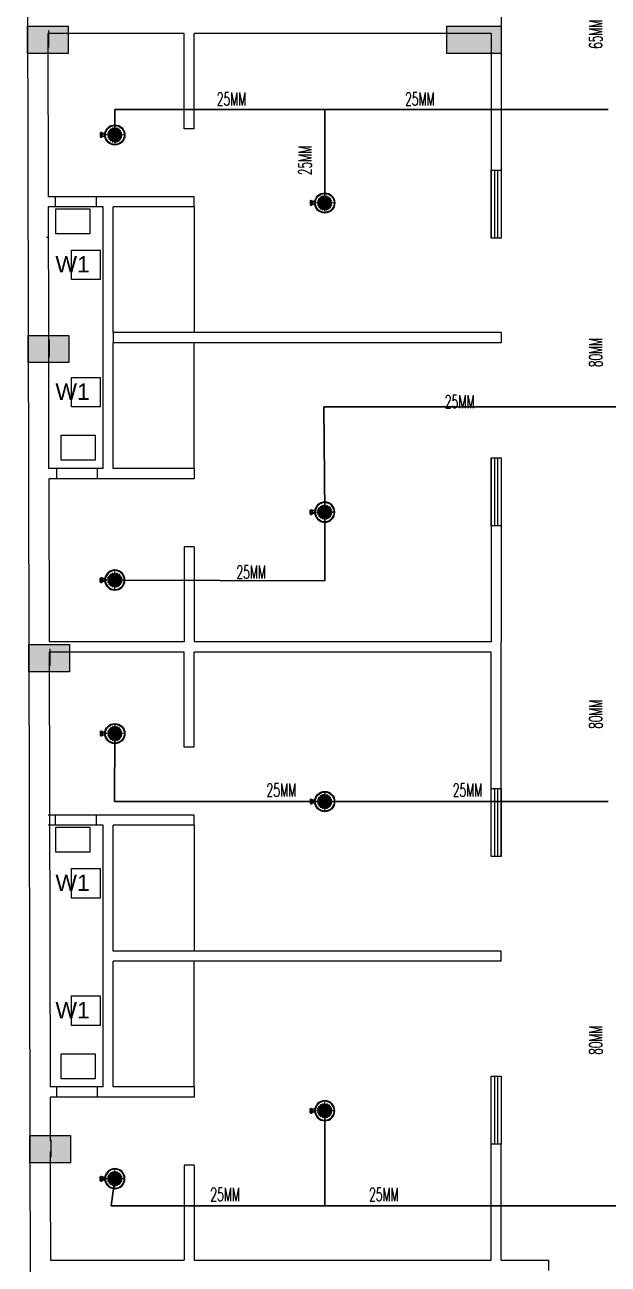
# Model space of a CAD drawing. Header units: inches. Extents: x 1162 to 4924, y 863 to 3182.
# Drawn here: x 2823 to 3081, y 2021 to 2568 of the extents above; entities that cross this region are included whole.
import ezdxf

# ---------------------------------------------------------------- set-up
doc = ezdxf.new("R2010")
doc.units = ezdxf.units.IN
doc.header["$MEASUREMENT"] = 0
doc.linetypes.add('CENTER', pattern=[2, 1.25, -0.25, 0.25, -0.25])
for name, color, linetype in [('DIM', 5, 'Continuous'), ('FATTN', 241, 'Continuous'), ('FITTING-FF-VISION', 1, 'Continuous'), ('SPR-3', 2, 'Continuous')]:
    doc.layers.add(name, color=color, linetype=linetype)
doc.layers.add('FIRE PIPE 100 MM', color=10, linetype='Continuous', lineweight=30)
doc.styles.get("Standard").update_dxf_attribs({"font": 'arial.ttf'})
doc.styles.add('TXT2', font='romans.shx', dxfattribs={"width": 0.75, "height": 200})

# ---------------------------------------------------------------- blocks, each defined once
blk = doc.blocks.new('A$C55C7537F')
at = {"ltscale": 0.5}
blk.add_lwpolyline([(0, 12.72), (14.97, 12.72), (14.97, 1.68), (0, 1.68)], close=True, dxfattribs=at)
blk = doc.blocks.new('GR')
at = {"lineweight": -2, "ltscale": 0.5}
h = blk.add_hatch(color=6, dxfattribs=at)
h.dxf.hatch_style = 1
h.paths.add_polyline_path([(-1050868.59, -332877.55), (-1050850.59, -332877.55), (-1050850.59, -332889.55), (-1050868.59, -332889.55)])
h = blk.add_hatch(color=6, dxfattribs=at)
h.dxf.hatch_style = 1
h.paths.add_polyline_path([(-1050659.47, -332889.55), (-1050659.47, -332877.55), (-1050683.47, -332877.55), (-1050683.47, -332889.55)])
h = blk.add_hatch(color=6, dxfattribs=at)
h.dxf.hatch_style = 1
h.paths.add_polyline_path([(-1050868.3, -333014.05), (-1050850.3, -333014.05), (-1050850.3, -333026.05), (-1050868.3, -333026.05)])
h = blk.add_hatch(color=6, dxfattribs=at)
h.dxf.hatch_style = 1
h.paths.add_polyline_path([(-1050868.04, -333150.55), (-1050850.04, -333150.55), (-1050850.04, -333162.55), (-1050868.04, -333162.55)])
h = blk.add_hatch(color=6, dxfattribs=at)
h.dxf.hatch_style = 1
h.paths.add_polyline_path([(-1050867.57, -333367.28), (-1050849.57, -333367.28), (-1050849.57, -333379.28), (-1050867.57, -333379.28)])
for p, q in [((-1050859.3, -332879.45, -0.03), (-1050859.28, -332886.95, -0.03)), ((-1050859.02, -333015.95, -0.03), (-1050859, -333023.45, -0.03)), ((-1050858.75, -333152.45, -0.03), (-1050858.73, -333159.95, -0.03)), ((-1050858.29, -333369.18, -0.03), (-1050858.27, -333376.68, -0.03))]:
    blk.add_line(p, q, dxfattribs=at)
at = {"color": 6, "lineweight": -2, "ltscale": 0.5}
for points, elevation in [([(-1050868.59, -332877.55), (-1050850.59, -332877.55), (-1050850.59, -332889.55), (-1050868.59, -332889.55)], -0.01), ([(-1050659.47, -332877.55), (-1050659.47, -332889.55), (-1050683.47, -332889.55), (-1050683.47, -332877.55)], 0), ([(-1050868.3, -333014.05), (-1050850.3, -333014.05), (-1050850.3, -333026.05), (-1050868.3, -333026.05)], -0.01), ([(-1050868.04, -333150.55), (-1050850.04, -333150.55), (-1050850.04, -333162.55), (-1050868.04, -333162.55)], -0.01), ([(-1050867.57, -333367.28), (-1050849.57, -333367.28), (-1050849.57, -333379.28), (-1050867.57, -333379.28)], -0.01)]:
    blk.add_lwpolyline(points, close=True, dxfattribs=dict(at, elevation=elevation))
blk = doc.blocks.new('WEWEQEWEE')
at = {"layer": 'FATTN', "color": 1}
for p, q in [((-232117, 57486, 0), (-232120, 57480, 0)), ((-232120, 57475, 0), (-232120, 57480, 0)), ((-232120, 57480, 0), (-232110, 57480, 0)), ((-232120, 57475, 0), (-232120, 57470, 0)), ((-232117, 57464, 0), (-232120, 57470, 0)), ((-232110, 57470, 0), (-232120, 57470, 0)), ((-232076, 57486, 0), (-232117, 57486, 0)), ((-232117, 57464, 0), (-232076, 57464, 0)), ((-232110, 57486, 0), (-232110, 57464, 0)), ((-232110, 57483, 0), (-232105, 57483, 0)), ((-232110, 57467, 0), (-232105, 57467, 0)), ((-232105, 57486, 0), (-232105, 57464, 0)), ((-232088, 57486, 0), (-232088, 57464, 0)), ((-232083, 57483, 0), (-232088, 57483, 0)), ((-232083, 57467, 0), (-232088, 57467, 0)), ((-232083, 57486, 0), (-232083, 57464, 0)), ((-232074, 57480, 0), (-232083, 57480, 0)), ((-232083, 57470, 0), (-232074, 57470, 0)), ((-232076, 57486, 0), (-232074, 57480, 0)), ((-232076, 57464, 0), (-232074, 57470, 0)), ((-232074, 57475, 0), (-232074, 57480, 0)), ((-232074, 57475, 0), (-232074, 57470, 0))]:
    blk.add_line(p, q, dxfattribs=at)
at = {"layer": 'FATTN', "color": 8, "linetype": 'CENTER'}
for p, q in [((-232111, 57480, 0), (-232111, 57480, 0)), ((-232111, 57470, 0), (-232111, 57480, 0)), ((-232111, 57470, 0), (-232111, 57470, 0)), ((-232110, 57478, 0), (-232110, 57472, 0)), ((-232105, 57477, 0), (-232088, 57477, 0)), ((-232105, 57477, 0), (-232088, 57477, 0)), ((-232105, 57473, 0), (-232088, 57473, 0)), ((-232105, 57473, 0), (-232088, 57473, 0)), ((-232093, 57473, 0), (-232093, 57477, 0)), ((-232093, 57475, 0), (-232092, 57477, 0)), ((-232092, 57473, 0), (-232091, 57477, 0)), ((-232091, 57473, 0), (-232090, 57477, 0)), ((-232090, 57473, 0), (-232089, 57477, 0)), ((-232089, 57473, 0), (-232088, 57475, 0)), ((-232080, 57479, 0), (-232083, 57479, 0)), ((-232083, 57478, 0), (-232083, 57477, 0)), ((-232083, 57477, 0), (-232083, 57473, 0)), ((-232080, 57477, 0), (-232083, 57477, 0)), ((-232080, 57473, 0), (-232083, 57473, 0)), ((-232083, 57473, 0), (-232083, 57472, 0)), ((-232083, 57471, 0), (-232080, 57471, 0)), ((-232080, 57472, 0), (-232080, 57478, 0)), ((-232080, 57473, 0), (-232079, 57477, 0)), ((-232080, 57477, 0), (-232076, 57477, 0)), ((-232080, 57477, 0), (-232075, 57477, 0)), ((-232080, 57473, 0), (-232075, 57473, 0)), ((-232080, 57473, 0), (-232076, 57473, 0)), ((-232079, 57473, 0), (-232078, 57477, 0)), ((-232077, 57473, 0), (-232077, 57477, 0)), ((-232076, 57477, 0), (-232076, 57473, 0)), ((-232075, 57477, 0), (-232076, 57477, 0)), ((-232076, 57473, 0), (-232076, 57475, 0)), ((-232076, 57473, 0), (-232075, 57473, 0)), ((-232075, 57473, 0), (-232075, 57477, 0))]:
    blk.add_line(p, q, dxfattribs=at)
for centre, radius, start, end in [((-232106, 57475, 0), 7.42, 141.555, 218.4448), ((-232110, 57478, 0), 0.192, 179.9999, 269.9999), ((-232110, 57472, 0), 0.192, 89.9999, 179.9999), ((-232105, 57477, 0), 0.942, 359.9999, 89.9999), ((-232105, 57473, 0), 0.942, 269.9999, 359.9999), ((-232088, 57477, 0), 0.942, 89.9999, 179.9999), ((-232088, 57473, 0), 0.942, 179.9999, 269.9999), ((-232082, 57478, 0), 1.37, 138.7698, 221.2301), ((-232075, 57475, 0), 7.71, 162.9384, 197.0615), ((-232082, 57472, 0), 1.37, 138.7698, 221.2301), ((-232081, 57478, 0), 1.37, 318.7698, 41.2301), ((-232087, 57475, 0), 7.71, 342.9384, 17.0615), ((-232081, 57472, 0), 1.37, 318.7698, 41.2301)]:
    blk.add_arc(centre, radius, start, end, dxfattribs=at)
blk = doc.blocks.new('rerrtrrttrrrte')
at = {"layer": 'FITTING-FF-VISION', "ltscale": 5}
h = blk.add_hatch(color=2, dxfattribs=at)
edge = h.paths.add_edge_path()
edge.add_line((-57394, 147360), (-57375, 147365))
edge.add_ellipse((-57444, 147348), major_axis=(-50.2, 50.2), ratio=1, start_angle=238.3066, end_angle=247.6934)
edge.add_line((-57379, 147376), (-57397, 147368))
edge.add_ellipse((-57444, 147348), major_axis=(-36.3, 36.3), ratio=1, start_angle=247.6934, end_angle=256.3066)
edge.add_line((-57400, 147375), (-57383, 147385))
edge.add_ellipse((-57444, 147348), major_axis=(-50.2, 50.2), ratio=1, start_angle=256.3066, end_angle=265.6934)
edge.add_line((-57390, 147395), (-57405, 147382))
edge.add_ellipse((-57444, 147348), major_axis=(-36.3, 36.3), ratio=1, start_angle=265.6934, end_angle=274.3066)
edge.add_line((-57411, 147387), (-57398, 147402))
edge.add_ellipse((-57444, 147348), major_axis=(50.2, 50.2), ratio=1, start_angle=4.3066, end_angle=13.6934)
edge.add_line((-57407, 147409), (-57417, 147392))
edge.add_ellipse((-57444, 147348), major_axis=(36.3, 36.3), ratio=1, start_angle=13.6934, end_angle=22.3066)
edge.add_line((-57424, 147396), (-57417, 147414))
edge.add_ellipse((-57444, 147348), major_axis=(-50.2, 50.2), ratio=1, start_angle=-67.6934, end_angle=-58.3066)
edge.add_line((-57428, 147417), (-57432, 147398))
edge.add_ellipse((-57444, 147348), major_axis=(36.3, 36.3), ratio=1, start_angle=31.6934, end_angle=40.3066)
edge.add_line((-57440, 147400), (-57438, 147419))
edge.add_ellipse((-57444, 147348), major_axis=(50.2, 50.2), ratio=1, start_angle=40.3066, end_angle=49.6934)
edge.add_line((-57450, 147419), (-57448, 147400))
edge.add_ellipse((-57444, 147348), major_axis=(-36.3, 36.3), ratio=1, start_angle=-40.3066, end_angle=-31.6934)
edge.add_line((-57456, 147398), (-57460, 147417))
edge.add_ellipse((-57444, 147348), major_axis=(50.2, 50.2), ratio=1, start_angle=58.3066, end_angle=67.6934)
edge.add_line((-57472, 147414), (-57464, 147396))
edge.add_ellipse((-57444, 147348), major_axis=(-36.3, 36.3), ratio=1, start_angle=-22.3066, end_angle=-13.6934)
edge.add_line((-57471, 147392), (-57481, 147409))
edge.add_ellipse((-57444, 147348), major_axis=(-50.2, 50.2), ratio=1, start_angle=-13.6934, end_angle=-4.3066)
edge.add_line((-57490, 147402), (-57478, 147387))
edge.add_ellipse((-57444, 147348), major_axis=(-36.3, 36.3), ratio=1, start_angle=-4.3066, end_angle=4.3066)
edge.add_line((-57483, 147382), (-57498, 147395))
edge.add_ellipse((-57444, 147348), major_axis=(-50.2, 50.2), ratio=1, start_angle=4.3066, end_angle=13.6934)
edge.add_line((-57505, 147385), (-57488, 147375))
edge.add_ellipse((-57444, 147348), major_axis=(-36.3, 36.3), ratio=1, start_angle=13.6934, end_angle=22.3066)
edge.add_line((-57491, 147368), (-57510, 147376))
edge.add_ellipse((-57444, 147348), major_axis=(-50.2, 50.2), ratio=1, start_angle=22.3066, end_angle=31.6934)
edge.add_line((-57513, 147365), (-57494, 147360))
edge.add_ellipse((-57444, 147348), major_axis=(36.3, 36.3), ratio=1, start_angle=121.6934, end_angle=130.3066)
edge.add_line((-57495, 147353), (-57515, 147354))
edge.add_ellipse((-57444, 147348), major_axis=(50.2, 50.2), ratio=1, start_angle=130.3066, end_angle=135)
edge.add_ellipse((-57444, 147348), major_axis=(50.2, 50.2), ratio=1, start_angle=135, end_angle=139.6934)
edge.add_line((-57515, 147343), (-57495, 147344))
edge.add_ellipse((-57444, 147348), major_axis=(-36.3, 36.3), ratio=1, start_angle=49.6934, end_angle=58.3066)
edge.add_line((-57494, 147337), (-57513, 147332))
edge.add_ellipse((-57444, 147348), major_axis=(50.2, 50.2), ratio=1, start_angle=148.3066, end_angle=157.6934)
edge.add_line((-57510, 147321), (-57491, 147329))
edge.add_ellipse((-57444, 147348), major_axis=(36.3, 36.3), ratio=1, start_angle=157.6934, end_angle=166.3066)
edge.add_line((-57488, 147322), (-57505, 147311))
edge.add_ellipse((-57444, 147348), major_axis=(50.2, 50.2), ratio=1, start_angle=166.3066, end_angle=175.6934)
edge.add_line((-57498, 147302), (-57483, 147315))
edge.add_ellipse((-57444, 147348), major_axis=(36.3, 36.3), ratio=1, start_angle=175.6934, end_angle=184.3066)
edge.add_line((-57478, 147309), (-57490, 147294))
edge.add_ellipse((-57444, 147348), major_axis=(50.2, 50.2), ratio=1, start_angle=184.3066, end_angle=193.6934)
edge.add_line((-57481, 147288), (-57471, 147305))
edge.add_ellipse((-57444, 147348), major_axis=(36.3, 36.3), ratio=1, start_angle=193.6934, end_angle=202.3066)
edge.add_line((-57464, 147301), (-57472, 147283))
edge.add_ellipse((-57444, 147348), major_axis=(-50.2, 50.2), ratio=1, start_angle=112.3066, end_angle=121.6934)
edge.add_line((-57460, 147279), (-57456, 147298))
edge.add_ellipse((-57444, 147348), major_axis=(36.3, 36.3), ratio=1, start_angle=211.6934, end_angle=220.3066)
edge.add_line((-57448, 147297), (-57450, 147278))
edge.add_ellipse((-57444, 147348), major_axis=(-50.2, 50.2), ratio=1, start_angle=130.3066, end_angle=139.6934)
edge.add_line((-57438, 147278), (-57440, 147297))
edge.add_ellipse((-57444, 147348), major_axis=(-36.3, 36.3), ratio=1, start_angle=139.6934, end_angle=148.3066)
edge.add_line((-57432, 147298), (-57428, 147279))
edge.add_ellipse((-57444, 147348), major_axis=(50.2, 50.2), ratio=1, start_angle=238.3066, end_angle=247.6934)
edge.add_line((-57417, 147283), (-57424, 147301))
edge.add_ellipse((-57444, 147348), major_axis=(36.3, 36.3), ratio=1, start_angle=247.6934, end_angle=256.3066)
edge.add_line((-57417, 147305), (-57407, 147288))
edge.add_ellipse((-57444, 147348), major_axis=(-50.2, 50.2), ratio=1, start_angle=166.3066, end_angle=175.6934)
edge.add_line((-57398, 147294), (-57411, 147309))
edge.add_ellipse((-57444, 147348), major_axis=(36.3, 36.3), ratio=1, start_angle=265.6934, end_angle=274.3066)
edge.add_line((-57405, 147315), (-57390, 147302))
edge.add_ellipse((-57444, 147348), major_axis=(50.2, 50.2), ratio=1, start_angle=274.3066, end_angle=283.6934)
edge.add_line((-57383, 147311), (-57400, 147322))
edge.add_ellipse((-57444, 147348), major_axis=(36.3, 36.3), ratio=1, start_angle=283.6934, end_angle=292.3066)
edge.add_line((-57397, 147329), (-57379, 147321))
edge.add_ellipse((-57444, 147348), major_axis=(50.2, 50.2), ratio=1, start_angle=292.3066, end_angle=301.6934)
edge.add_line((-57375, 147332), (-57394, 147337))
edge.add_ellipse((-57444, 147348), major_axis=(-36.3, 36.3), ratio=1, start_angle=211.6934, end_angle=220.3066)
edge.add_line((-57393, 147344), (-57373, 147343))
edge.add_ellipse((-57444, 147348), major_axis=(50.2, 50.2), ratio=1, start_angle=310.3066, end_angle=315.0016)
edge.add_ellipse((-57444, 147348), major_axis=(-50.2, 50.2), ratio=1, start_angle=225.0016, end_angle=229.6934)
edge.add_line((-57373, 147354), (-57393, 147353))
edge.add_ellipse((-57444, 147348), major_axis=(-36.3, 36.3), ratio=1, start_angle=229.6934, end_angle=238.3066)
at = {"layer": 'FITTING-FF-VISION', "color": 2}
for p, q in [((-57495, 147353), (-57515, 147354)), ((-57495, 147344), (-57515, 147343)), ((-57494, 147360), (-57513, 147365)), ((-57494, 147337), (-57513, 147332)), ((-57491, 147368), (-57510, 147376)), ((-57488, 147375), (-57505, 147385)), ((-57483, 147382), (-57498, 147395)), ((-57478, 147387), (-57490, 147402)), ((-57471, 147392), (-57481, 147409)), ((-57464, 147396), (-57472, 147414)), ((-57456, 147398), (-57460, 147417)), ((-57448, 147400), (-57450, 147419)), ((-57440, 147400), (-57438, 147419)), ((-57432, 147398), (-57428, 147417)), ((-57424, 147396), (-57417, 147414)), ((-57417, 147392), (-57407, 147409)), ((-57411, 147387), (-57398, 147402)), ((-57405, 147382), (-57390, 147395)), ((-57400, 147375), (-57383, 147385)), ((-57397, 147368), (-57379, 147376)), ((-57394, 147360), (-57375, 147365)), ((-57394, 147337), (-57375, 147332)), ((-57393, 147353), (-57373, 147354)), ((-57393, 147344), (-57373, 147343)), ((-57491, 147329), (-57510, 147321)), ((-57488, 147322), (-57505, 147311)), ((-57483, 147315), (-57498, 147302)), ((-57478, 147309), (-57490, 147294)), ((-57471, 147305), (-57481, 147288)), ((-57464, 147301), (-57472, 147283)), ((-57456, 147298), (-57460, 147279)), ((-57448, 147297), (-57450, 147278)), ((-57440, 147297), (-57438, 147278)), ((-57432, 147298), (-57428, 147279)), ((-57424, 147301), (-57417, 147283)), ((-57417, 147305), (-57407, 147288)), ((-57411, 147309), (-57398, 147294)), ((-57405, 147315), (-57390, 147302)), ((-57400, 147322), (-57383, 147311)), ((-57397, 147329), (-57379, 147321))]:
    blk.add_line(p, q, dxfattribs=at)
for radius, start, end in [(71, 175.3066, 180), (71, 180, 184.6934), (71, 157.3066, 166.6934), (71, 193.3066, 202.6934), (71, 139.3066, 148.6934), (51.3, 166.6934, 175.3066), (51.3, 166.6934, 175.3066), (51.3, 184.6934, 193.3066), (51.3, 184.6934, 193.3066), (51.3, 148.6934, 157.3066), (51.3, 148.6934, 157.3066), (71, 121.3066, 130.6934), (51.3, 130.6934, 139.3066), (51.3, 130.6934, 139.3066), (71, 103.3066, 112.6934), (51.3, 112.6934, 121.3066), (51.3, 112.6934, 121.3066), (51.3, 94.6934, 103.3066), (51.3, 94.6934, 103.3066), (71, 85.3066, 94.6934), (51.3, 76.6934, 85.3066), (51.3, 76.6934, 85.3066), (71, 67.3066, 76.6934), (51.3, 58.6934, 67.3066), (51.3, 58.6934, 67.3066), (51.3, 40.6934, 49.3066), (51.3, 40.6934, 49.3066), (71, 49.3066, 58.6934), (51.3, 22.6934, 31.3066), (51.3, 22.6934, 31.3066), (51.3, 4.6934, 13.3066), (51.3, 4.6934, 13.3066), (51.3, 346.6934, 355.3066), (51.3, 346.6934, 355.3066), (71, 31.3066, 40.6934), (71, 13.3066, 22.6934), (71, 337.3066, 346.6934), (71, 0, 4.6934), (71, 355.3066, 0), (71, 211.3066, 220.6934), (51.3, 202.6934, 211.3066), (51.3, 202.6934, 211.3066), (71, 229.3066, 238.6934), (51.3, 220.6934, 229.3066), (51.3, 220.6934, 229.3066), (71, 247.3066, 256.6934), (51.3, 238.6934, 247.3066), (51.3, 238.6934, 247.3066), (51.3, 256.6934, 265.3066), (51.3, 256.6934, 265.3066), (71, 265.3066, 274.6934), (51.3, 274.6934, 283.3066), (51.3, 274.6934, 283.3066), (71, 283.3066, 292.6934), (51.3, 292.6934, 301.3066), (51.3, 292.6934, 301.3066), (51.3, 310.6934, 319.3066), (51.3, 310.6934, 319.3066), (71, 301.3066, 310.6934), (51.3, 328.6934, 337.3066), (51.3, 328.6934, 337.3066), (71, 319.3066, 328.6934)]:
    blk.add_arc((-57444, 147348), radius, start, end, dxfattribs=at)
at = {"layer": 'SPR-3', "color": 8, "linetype": 'CENTER'}
for p, q in [((-57343, 147348), (-57590, 147348)), ((-57444, 147450), (-57444, 147247))]:
    blk.add_line(p, q, dxfattribs=at)
at = {"layer": 'SPR-3', "color": 1}
for p, q in [((-57544, 147363), (-57568, 147363)), ((-57544, 147333), (-57568, 147333))]:
    blk.add_line(p, q, dxfattribs=at)
for radius in [101, 94.3]:
    blk.add_circle((-57444, 147348), radius, dxfattribs=at)
blk.add_arc((-57455, 147348), 90.5, 170.4585, 189.536, dxfattribs=at)
at = {"layer": 'DIM', "color": 3, "rotation": 270}
blk.add_blockref('WEWEQEWEE', (-115054, -84748, 0), dxfattribs=at)

msp = doc.modelspace()

# ---------------------------------------------------------------- hatches: boundary and pattern name
at = {"lineweight": -2, "ltscale": 0.5}
h = msp.add_hatch(color=6, dxfattribs=at)
h.dxf.hatch_style = 1
h.paths.add_polyline_path([(2824.22, 2567.31), (2842.22, 2567.31), (2842.22, 2555.31), (2824.22, 2555.31)])
h = msp.add_hatch(color=6, dxfattribs=at)
h.dxf.hatch_style = 1
h.paths.add_polyline_path([(3033.33, 2555.31), (3033.33, 2567.31), (3009.33, 2567.31), (3009.33, 2555.31)])
h = msp.add_hatch(color=6, dxfattribs=at)
h.dxf.hatch_style = 1
h.paths.add_polyline_path([(2824.5, 2430.81), (2842.5, 2430.81), (2842.5, 2418.81), (2824.5, 2418.81)])
h = msp.add_hatch(color=6, dxfattribs=at)
h.dxf.hatch_style = 1
h.paths.add_polyline_path([(2824.77, 2294.31), (2842.77, 2294.31), (2842.77, 2282.31), (2824.77, 2282.31)])
h = msp.add_hatch(color=6, dxfattribs=at)
h.dxf.hatch_style = 1
h.paths.add_polyline_path([(2825.23, 2077.58), (2843.23, 2077.58), (2843.23, 2065.58), (2825.23, 2065.58)])

# ---------------------------------------------------------------- linework, layer by layer
for p, q in [((2823.03, 3131.06, 0), (2826.22, 1584.06, 0)), ((3033.33, 2651.06, 0.01), (3033.33, 2473.81, 0.01)), ((2833.2, 2564.06, 0), (2833.35, 2492.06, 0)), ((2893.33, 2564.06, 0), (2833.2, 2564.06, 0)), ((2833.51, 2565.4, -0.02), (2833.52, 2557.9, -0.02)), ((2893.33, 2522.06, 0), (2893.33, 2564.06, 0)), ((3028.83, 2564.06, 0.01), (2897.83, 2564.06, 0)), ((2897.83, 2522.06, 0), (2897.83, 2564.06, 0)), ((3028.83, 2564.06, 0.01), (3028.83, 2473.81, 0.01)), ((2897.83, 2522.06, 0), (2893.33, 2522.06, 0)), ((2897.83, 2492.06, 0), (2833.35, 2492.06, 0)), ((2836.62, 2487.56, 0), (2836.62, 2492.06, 0)), ((2854.62, 2487.56, 0), (2854.62, 2492.06, 0)), ((2897.83, 2487.56, 0), (2897.83, 2492.06, 0)), ((2833.36, 2487.56, 0), (2833.48, 2432.06, 0)), ((2857.6, 2487.56, 0), (2833.36, 2487.56, 0)), ((2857.6, 2372.06, 0), (2857.6, 2487.56, 0)), ((2897.83, 2487.56, 0), (2862.1, 2487.56, 0)), ((2862.1, 2432.06, 0), (2862.1, 2487.56, 0)), ((2897.83, 2487.56, 0), (2897.83, 2432.06, 0)), ((2833.39, 2474.06, 0), (2832.64, 2474.06, 0)), ((3033.33, 2473.81, 0.01), (3028.83, 2473.81, 0.01)), ((2833.48, 2432.06, 0), (2833.48, 2372.06, 0)), ((3033.33, 2432.06, 0.01), (2862.1, 2432.06, 0)), ((3033.33, 2432.06, 0.01), (3033.33, 2427.56, 0.01)), ((2833.79, 2428.9, -0.02), (2833.8, 2421.4, -0.02)), ((3033.33, 2427.56, 0.01), (2862.1, 2427.56, 0)), ((2862.1, 2372.06, 0), (2862.1, 2427.56, 0)), ((2897.83, 2372.06, 0), (2897.83, 2427.56, 0)), ((3028.83, 2376.81, 0.01), (3028.83, 2295.56, 0.01)), ((3033.33, 2376.81, 0.01), (3033.33, 2295.56, 0.01)), ((2857.6, 2372.06, 0), (2833.48, 2372.06, 0)), ((2837.16, 2367.56, 0), (2837.16, 2372.06, 0)), ((2855.16, 2367.56, 0), (2855.16, 2372.06, 0)), ((2897.83, 2372.06, 0), (2862.1, 2372.06, 0)), ((2897.83, 2372.06, 0), (2897.83, 2367.56, 0)), ((2833.61, 2367.56, 0), (2833.76, 2295.56, 0)), ((2897.83, 2367.56, 0), (2833.61, 2367.56, 0)), ((2897.83, 2337.56, 0), (2893.33, 2337.56, 0)), ((2893.33, 2337.56, 0), (2893.33, 2295.56, 0)), ((2897.83, 2337.56, 0), (2897.83, 2295.56, 0)), ((2893.33, 2295.56, 0), (2833.76, 2295.56, 0)), ((3028.83, 2295.56, 0.01), (2897.83, 2295.56, 0)), ((2833.77, 2291.06, 0), (2833.9, 2226.56, 0)), ((2893.33, 2291.06, 0), (2833.77, 2291.06, 0)), ((2834.06, 2292.4, -0.02), (2834.07, 2284.9, -0.02)), ((2893.33, 2249.06, 0), (2893.33, 2291.06, 0)), ((3028.83, 2291.06, 0.01), (2897.83, 2291.06, 0)), ((2897.83, 2249.06, 0), (2897.83, 2291.06, 0)), ((2833.83, 2261.06, 0), (2833.77, 2261.06, 0)), ((2897.83, 2249.06, 0), (2893.33, 2249.06, 0)), ((2833.9, 2226.56, 0), (2834.17, 2099.06, 0)), ((2897.83, 2219.06, 0), (2833.35, 2219.06, 0)), ((2836.62, 2214.56, 0), (2836.62, 2219.06, 0)), ((2854.62, 2214.56, 0), (2854.62, 2219.06, 0)), ((2897.83, 2214.56, 0), (2897.83, 2219.06, 0)), ((2857.6, 2214.56, 0), (2833.36, 2214.56, 0)), ((2857.6, 2099.06, 0), (2857.6, 2214.56, 0)), ((2897.83, 2214.56, 0), (2862.1, 2214.56, 0)), ((2862.1, 2159.06, 0), (2862.1, 2214.56, 0)), ((2897.83, 2214.56, 0), (2897.83, 2159.06, 0)), ((3033.33, 2200.81, 0.01), (3028.83, 2200.81, 0.01)), ((3033.33, 2159.06, 0.01), (2862.1, 2159.06, 0)), ((3033.33, 2154.56, 0.01), (3033.33, 2159.06, 0.01)), ((3033.33, 2154.56, 0.01), (2862.1, 2154.56, 0)), ((2862.1, 2099.06, 0), (2862.1, 2154.56, 0)), ((2897.83, 2099.06, 0), (2897.83, 2154.56, 0)), ((2857.6, 2099.06, 0), (2834.17, 2099.06, 0)), ((2837.16, 2094.56, 0), (2837.16, 2099.06, 0)), ((2855.16, 2094.56, 0), (2855.16, 2099.06, 0)), ((2897.83, 2099.06, 0), (2862.1, 2099.06, 0)), ((2897.83, 2099.06, 0), (2897.83, 2094.56, 0)), ((2834.17, 2094.56, 0), (2834.21, 2075.06, 0)), ((2897.83, 2094.56, 0), (2834.17, 2094.56, 0)), ((2834.52, 2075.67, -0.02), (2834.54, 2068.17, -0.02)), ((2834.22, 2070.56, 0), (2834.25, 2056.47, 0)), ((2897.83, 2064.56, 0), (2893.33, 2064.56, 0)), ((2893.33, 2064.56, 0), (2893.33, 2022.56, 0)), ((2897.83, 2064.56, 0), (2897.83, 2022.56, 0)), ((2834.25, 2056.47, 0), (2834.32, 2022.56, 0)), ((2834.32, 2022.56, 0), (2893.33, 2022.56, 0)), ((2897.83, 2022.56, 0), (3028.83, 2022.56, 0)), ((3033.33, 2022.56, -0.02), (3054.33, 2022.56, -0.02)), ((3054.33, 2018.06, 0), (3054.33, 2022.56, 0))]:
    msp.add_line(p, q, dxfattribs=at)
at = {"color": 4, "lineweight": -2, "ltscale": 0.5}
for p, q in [((3028.83, 2376.81, 0.01), (3033.33, 2376.81, 0.01)), ((3028.83, 2103.81, 0.01), (3033.33, 2103.81, 0.01))]:
    msp.add_line(p, q, dxfattribs=at)
at = {"color": 7, "lineweight": -2, "ltscale": 0.5}
for p, q in [((3033.33, 2200.81, -0.01), (3033.33, 2295.56, -0.01)), ((3028.83, 2200.81, -0.01), (3028.83, 2291.06, -0.01)), ((3028.83, 2022.56, -0.02), (3028.83, 2103.81, -0.01)), ((3033.33, 2022.56, -0.02), (3033.33, 2073.81, 0.01))]:
    msp.add_line(p, q, dxfattribs=at)
at = {"color": 6, "lineweight": -2, "ltscale": 0.5}
for points, elevation in [([(2824.22, 2567.31), (2842.22, 2567.31), (2842.22, 2555.31), (2824.22, 2555.31)], 0), ([(3033.33, 2567.31), (3033.33, 2555.31), (3009.33, 2555.31), (3009.33, 2567.31)], 0.01), ([(2824.5, 2430.81), (2842.5, 2430.81), (2842.5, 2418.81), (2824.5, 2418.81)], 0), ([(2824.77, 2294.31), (2842.77, 2294.31), (2842.77, 2282.31), (2824.77, 2282.31)], 0), ([(2825.23, 2077.58), (2843.23, 2077.58), (2843.23, 2065.58), (2825.23, 2065.58)], 0)]:
    msp.add_lwpolyline(points, close=True, dxfattribs=dict(at, elevation=elevation))
at = {"color": 5, "lineweight": -2, "ltscale": 0.5}
for points, elevation in [([(3028.83, 2473.81), (3028.83, 2503.81), (3033.33, 2503.81), (3033.33, 2473.81)], -0.01), ([(3030.43, 2473.81), (3030.43, 2503.81), (3031.74, 2503.81), (3031.74, 2473.81)], -0.01), ([(3028.83, 2346.81), (3028.83, 2376.81), (3033.33, 2376.81), (3033.33, 2346.81)], 0.01), ([(3030.43, 2346.81), (3030.43, 2376.81), (3031.74, 2376.81), (3031.74, 2346.81)], 0.01), ([(3028.83, 2200.81), (3028.83, 2230.81), (3033.33, 2230.81), (3033.33, 2200.81)], -0.01), ([(3030.43, 2200.81), (3030.43, 2230.81), (3031.74, 2230.81), (3031.74, 2200.81)], -0.01), ([(3028.83, 2073.81), (3028.83, 2103.81), (3033.33, 2103.81), (3033.33, 2073.81)], 0.01), ([(3030.43, 2073.81), (3030.43, 2103.81), (3031.74, 2103.81), (3031.74, 2073.81)], 0.01)]:
    msp.add_lwpolyline(points, close=True, dxfattribs=dict(at, elevation=elevation))
at = {"lineweight": -2, "ltscale": 0.5, "elevation": 0}
for points in [[(2843.63, 2468.46), (2856.36, 2468.46), (2856.36, 2455.46), (2843.63, 2455.46)], [(2843.63, 2412.23), (2856.36, 2412.23), (2856.36, 2399.23), (2843.63, 2399.23)], [(2843.63, 2195.46), (2856.36, 2195.46), (2856.36, 2182.46), (2843.63, 2182.46)], [(2843.63, 2139.23), (2856.36, 2139.23), (2856.36, 2126.23), (2843.63, 2126.23)]]:
    msp.add_lwpolyline(points, close=True, dxfattribs=at)
at = {"color": 5, "lineweight": -2, "ltscale": 0.5, "elevation": 0}
msp.add_lwpolyline([(2862.1, 2432.06), (2862.1, 2427.56)], dxfattribs=at)
at = {"layer": 'FIRE PIPE 100 MM', "ltscale": 0.5}
for p, q in [((3080.54, 2530.55, 0), (2862.78, 2530.55, 0)), ((2862.78, 2530.55, 0), (2862.78, 2519.31, 0)), ((2955.42, 2489.31, 0), (2955.42, 2530.55, 0)), ((3129.18, 2399.36, 0), (2955, 2399.36, 0)), ((2955, 2399.36, 0), (2955.42, 2352.81, 0)), ((2955.42, 2352.81, 0), (2955.42, 2322.55, 0)), ((2955.42, 2322.55, 0), (2862.78, 2322.81, 0)), ((2862.7, 2225.06, 0), (2862.78, 2255.06, 0)), ((2955.42, 2225.06, 0), (2862.7, 2225.06, 0)), ((2955.42, 2225.06, 0), (3080.54, 2225.06, 0)), ((2955.42, 2088.56, 0), (2955.42, 2046.56, 0)), ((2861.11, 2046.56, 0), (2862.78, 2058.56, 0)), ((3129.18, 2046.56, 0), (2861.11, 2046.56, 0))]:
    msp.add_line(p, q, dxfattribs=at)

# ---------------------------------------------------------------- block references
at = {"color": 5, "lineweight": -2}
msp.add_blockref('GR', (1053692.8, 335444.87, 0.01), dxfattribs=at)
at = {"lineweight": -2, "ltscale": 0.5}
for p in [(2836.74, 2473.95, 0), (2839.09, 2374.03, 0), (2836.74, 2200.95, 0), (2839.09, 2101.03, 0)]:
    msp.add_blockref('A$C55C7537F', p, dxfattribs=at)
at = {"layer": 'DIM', "color": 3, "xscale": 0.0442292488591647, "yscale": 0.0442292488591647, "zscale": 0.0442292488591647}
for p in [(5403.49, -3997.8, 0), (5496.13, -4027.8, 0), (5403.49, -4262.05, 0), (5496.13, -4292.05, 0)]:
    msp.add_blockref('rerrtrrttrrrte', p, dxfattribs=at)
at = {"layer": 'DIM', "color": 3, "xscale": -0.0442292488591647, "yscale": 0.0442292488591647, "zscale": 0.0442292488591647, "rotation": 180}
for p in [(5496.13, 8869.91, 0), (5403.49, 8839.91, 0), (5496.13, 8605.66, 0), (5403.49, 8575.66, 0)]:
    msp.add_blockref('rerrtrrttrrrte', p, dxfattribs=at)

# ---------------------------------------------------------------- texts
at = {"lineweight": -2, "char_height": 7.24, "attachment_point": 2}
for insert in [(2844.13, 2465.83, 0), (2844.13, 2409.6, 0), (2844.13, 2192.83, 0), (2844.13, 2136.6, 0)]:
    msp.add_mtext('\\pxql;W1', dxfattribs=dict(at, insert=insert))
at = {"layer": 'FIRE PIPE 100 MM', "ltscale": 0.5, "extrusion": (-0.001905, 3.7101e-14, 0.999998), "style": 'TXT2', "width": 0.6}
for s, p in [('65MM', (3077.9, 2557.27, -5.86)), ('80MM', (3077.9, 2416.81, -5.86)), ('80MM', (3077.9, 2257.09, -5.86)), ('80MM', (3077.9, 2113.25, -5.86))]:
    msp.add_text(s, height=5.749, rotation=89.9995, dxfattribs=at).set_placement(p)
at = {"layer": 'FIRE PIPE 100 MM', "ltscale": 0.5, "extrusion": (3.71014e-14, 0.001905, 0.999998), "style": 'TXT2', "width": 0.6}
for p in [(2907.75, 2532.27, 4.83), (2990.93, 2532.27, 4.83), (3008.47, 2398.7, 4.58), (2916.45, 2323.44, 4.44), (2929.77, 2227.2, 4.25), (3011.89, 2227.2, 4.25), (2904.92, 2048.7, 3.91), (2974.99, 2048.7, 3.91)]:
    msp.add_text('25MM', height=5.749, rotation=359.9995, dxfattribs=at).set_placement(p)
at = {"layer": 'FIRE PIPE 100 MM', "ltscale": 0.5, "extrusion": (-0.001905, 3.71015e-14, 0.999998), "style": 'TXT2', "width": 0.6}
msp.add_text('25MM', height=5.749, rotation=89.9995, dxfattribs=at).set_placement((2949.6, 2501.59, -5.61))

doc.saveas('drawing.dxf')
